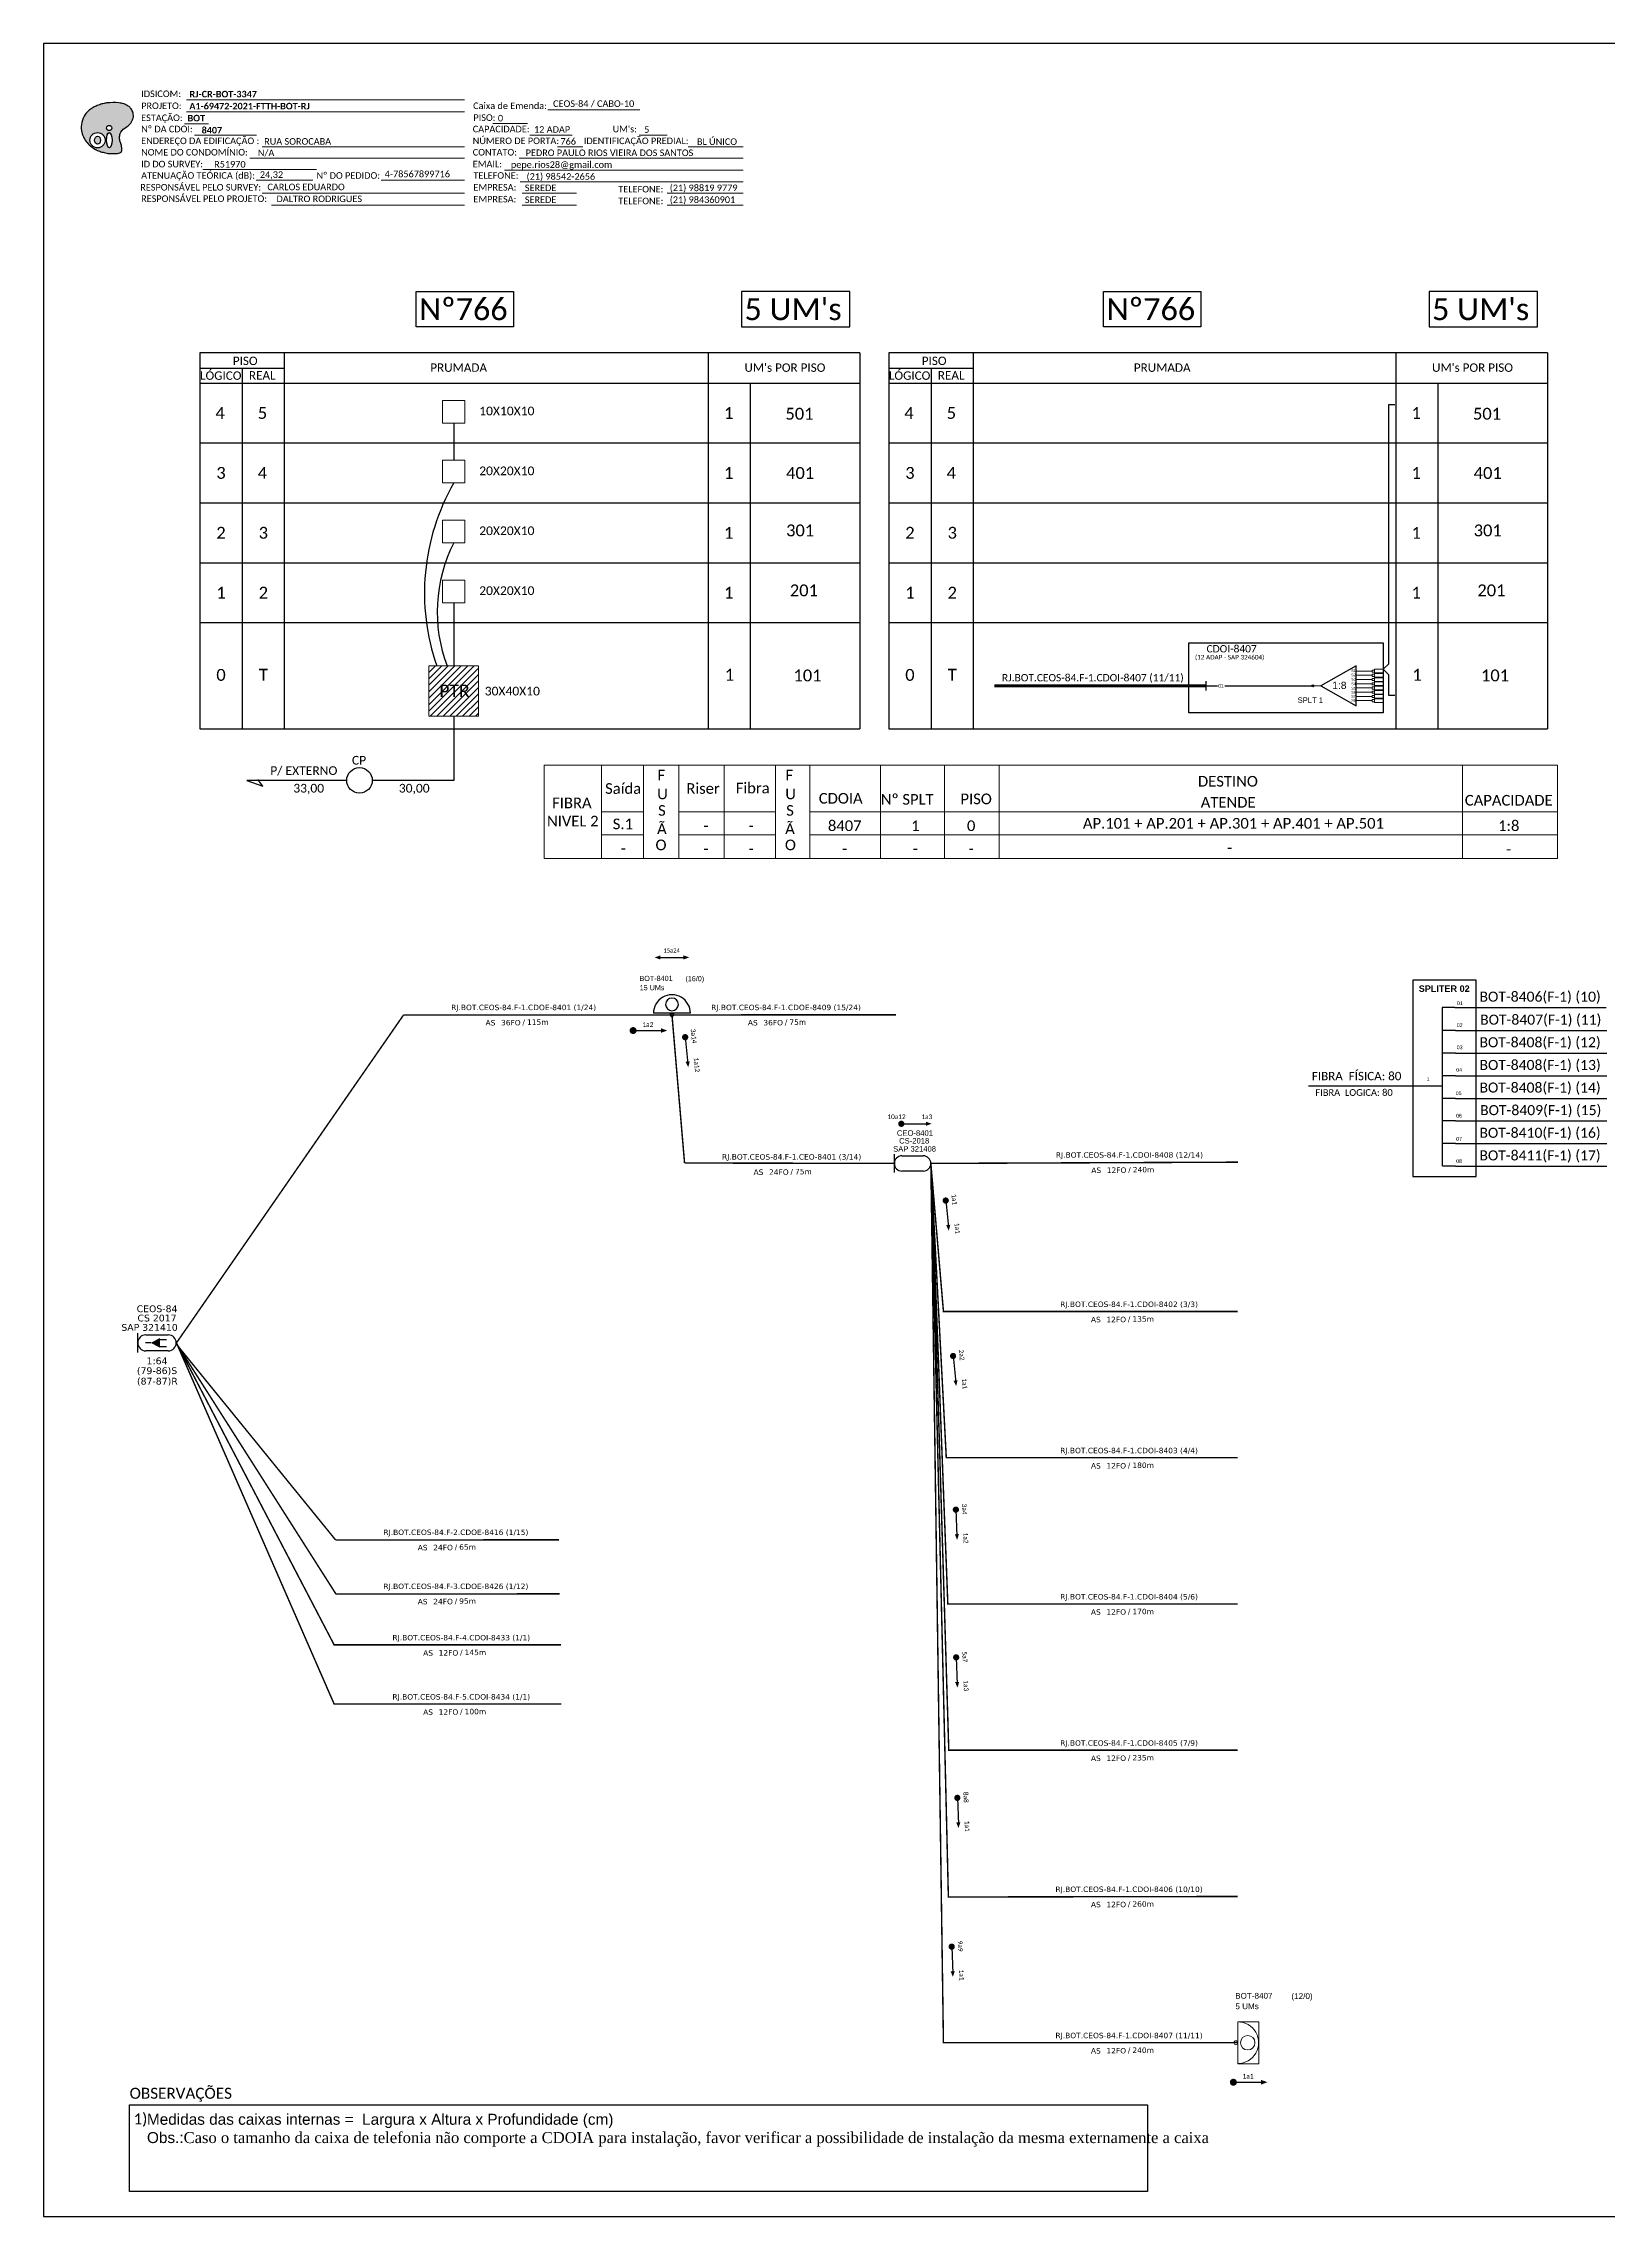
# Model space of a CAD drawing. Header units: metres. Extents: x -1286 to -445, y -500 to 94.
# Drawn here: x -1286 to -858, y -500 to 94 of the extents above; entities that cross this region are included whole.
import ezdxf
from ezdxf.enums import TextEntityAlignment as Align

# ---------------------------------------------------------------- set-up
doc = ezdxf.new("R2010")
doc.units = ezdxf.units.M
for name, color, linetype, lineweight in [('(Notas)', 7, 'Continuous', 0), ("20.0-LEGENDA DOS CDO'S", 1, 'Continuous', 0), ('40.1-ETIQUETAS', 1, 'Continuous', 20), ('_NUMERAÇÃO_', 34, 'Continuous', 0)]:
    doc.layers.add(name, color=color, linetype=linetype, lineweight=lineweight)
for name, color, linetype in [('20.4-CEOS', 1, 'Continuous'), ('CAP a instalar', 1, 'Continuous'), ('label_cabos', 7, 'Continuous'), ('SETA', 7, 'Continuous')]:
    doc.layers.add(name, color=color, linetype=linetype)
doc.styles.add('ARIAL', font='arial.ttf')
doc.styles.add('siredit', font='verdana.ttf')
doc.styles.add('WMF-Calibri0', font='calibri.ttf')
doc.styles.add('WMF-Calibri1', font='calibrib.ttf')
doc.linetypes.add('FENCELINE1', pattern='A,0.25,-0.1,[133,ltypeshp.shx,S=0.1,R=0,X=-0.1,Y=0],-0.1,1', length=1.45)

# ---------------------------------------------------------------- blocks, each defined once
blk = doc.blocks.new('OI')
h = blk.add_hatch(color=40)
edge = h.paths.add_edge_path()
edge.add_spline(control_points=[(4.35, -0.67), (3.92, -0.99), (3.26, -1.5), (2.81, -2.59), (2.9, -3.5), (3.06, -4.27), (3.31, -4.85), (3.37, -5.39), (3.4, -5.88), (3.2, -6.4), (2.54, -6.61), (1.65, -6.63), (0.55, -6.67), (-0.56, -6.42), (-1.61, -6.14), (-2.77, -5.61), (-3.92, -4.77), (-4.89, -3.7), (-5.34, -2.65), (-5.6, -1.94), (-5.85, -0.96), (-5.71, 0.47), (-5.1, 2.02), (-4.14, 3.02), (-3.3, 3.61), (-2.37, 4.16), (-1.36, 4.44), (-0.56, 4.7), (0.79, 4.85), (2.24, 4.97), (3.79, 4.57), (4.67, 4.21), (5.44, 3.65), (5.76, 2.99), (6.03, 2.21), (6.01, 1.46), (5.72, 0.64), (5.31, 0.08), (4.88, -0.38), (4.51, -0.55), (4.35, -0.67)], knot_values=[0, 0, 0, 0, 1.60434, 2.417191, 3.427595, 4.282808, 4.776746, 5.304182, 5.888771, 6.258406, 6.858137, 7.79129, 8.986195, 10.124242, 11.187857, 12.242908, 13.953784, 15.414161, 16.515391, 17.349188, 17.675853, 19.552021, 21.515531, 22.568638, 23.63245, 24.621084, 25.782718, 26.745347, 27.142653, 29.870543, 31.004649, 31.921532, 32.709589, 33.801391, 34.042471, 35.192333, 35.971461, 36.628871, 37.254359, 37.836911, 37.836911, 37.836911, 37.836911], degree=3, periodic=0)
h.paths.add_polyline_path([(1.13, -0.87, -1), (-0.04, -0.87, -1)], flags=16)
edge = h.paths.add_edge_path(flags=16)
edge.add_ellipse((0.56, -3.59), major_axis=(-0.02, 1.71), ratio=0.361305, start_angle=0, end_angle=360)
h.paths.add_polyline_path([(-0.36, -3.62, -1), (-3.8, -3.62, -1)], flags=16)
edge = h.paths.add_edge_path(flags=0)
edge.add_ellipse((-2.08, -3.62), major_axis=(0, 0.885), ratio=0.758294, start_angle=0, end_angle=360)
at = {"color": 40}
for centre, radius in [((-2.08, -3.62), 1.72), ((0.54, -0.87), 0.587)]:
    blk.add_circle(centre, radius, dxfattribs=at)
blk.add_ellipse((-2.08, -3.62), major_axis=(0, 0.885), ratio=0.758294, start_param=-3.141592653589792, end_param=3.141592653589792, dxfattribs=at)
blk.add_ellipse((0.56, -3.59), major_axis=(-0.02, 1.71), ratio=0.361305, dxfattribs=at)
at = {"color": 40, "start_tangent": (-0.800898, -0.598801), "end_tangent": (-0.800898, -0.598801)}
blk.add_spline([(4.35, -0.67), (3.2, -1.78), (2.9, -2.54), (2.92, -3.55), (3.12, -4.38), (3.28, -4.85), (3.37, -5.37), (3.35, -5.95), (3.2, -6.29), (2.66, -6.55), (1.73, -6.63), (0.54, -6.62), (-0.58, -6.41), (-1.6, -6.11), (-2.56, -5.67), (-3.95, -4.67), (-4.89, -3.56), (-5.37, -2.56), (-5.64, -1.78), (-5.72, -1.46), (-5.63, 0.42), (-4.84, 2.22), (-4.13, 2.99), (-3.27, 3.62), (-2.4, 4.09), (-1.3, 4.47), (-0.37, 4.72), (0.02, 4.77), (2.75, 4.8), (3.85, 4.53), (4.69, 4.16), (5.31, 3.68), (5.85, 2.73), (5.93, 2.5), (5.94, 1.35), (5.67, 0.62), (5.29, 0.08), (4.84, -0.36), (4.35, -0.67)], degree=3, dxfattribs=at)
blk = doc.blocks.new('CEOS_RP_CT_DRT')
at = {"layer": '20.4-CEOS', "color": 0}
for p, q in [((-4.54, 1.19), (-1.19, 1.19)), ((-1.19, -1.19), (-4.54, -1.19))]:
    blk.add_line(p, q, dxfattribs=at)
for points in [[(-5.73, -1.43), (-5.73, 1.44)], [(-3.79, 0), (-4.59, 0)], [(-2.47, 0.48), (-1.45, 0.48)], [(-2.47, -0.52), (-1.45, -0.52)]]:
    blk.add_lwpolyline(points, dxfattribs=at)
blk.add_lwpolyline([(-3.79, 0, 0, 1.47, 0), (-2.41, 0, 1.47, 1.47, 0)], format="xyseb", dxfattribs=at)
for centre, start, end in [((-4.54, 0), 90, 270), ((-1.19, 0), 270, 90)]:
    blk.add_arc(centre, 1.19, start, end, dxfattribs=at)
at = {"layer": '20.4-CEOS', "color": 7, "style": 'siredit'}
for tag, p in [('Nº_DA_CEOS', (-2.86, 5.6)), ('LOCAL', (-2.86, 4.24)), ('SAP', (-2.86, 2.78)), ('RACIO_SPLITAGEM', (-2.86, -1.88)), ('FIBRAS_SPLITTER', (-2.86, -3.58)), ('RESERVA_FINAIS', (-2.86, -6.39)), ('FIBRAS_TOP_C', (-2.86, -5.08))]:
    blk.add_attdef(tag, text='', height=1.01, dxfattribs=at).set_placement(p, align=Align.TOP_CENTER)
blk = doc.blocks.new('SPLT_1-8_SC-APC')
at = {"color": 1}
blk.add_lwpolyline([(-7.37, -2.1), (-17.04, -7.55), (-7.37, -13), (-7.37, -2.1)], dxfattribs=at)
at = {"color": 3, "lineweight": 0}
for points in [[(-2.99, -3.51), (-7.37, -3.51)], [(-7.37, -4.66), (-2.99, -4.66)], [(-7.37, -5.82), (-2.99, -5.82)], [(-2.41, -3.02), (-2.41, -4)], [(-2.41, -3.02), (0, -3.02)], [(-2.41, -4), (0, -4)], [(-2.41, -4.17), (-2.41, -5.16)], [(-2.41, -4.17), (0, -4.17)], [(-2.41, -5.16), (0, -5.16)], [(-2.41, -5.32), (-2.41, -6.31)], [(-2.41, -5.32), (0, -5.32)], [(-7.37, -6.97), (-2.99, -6.97)], [(-7.37, -8.12), (-2.99, -8.12)], [(-7.37, -9.28), (-2.99, -9.28)], [(-7.37, -10.43), (-2.99, -10.43)], [(-7.37, -11.58), (-2.99, -11.58)], [(-2.41, -6.31), (0, -6.31)], [(-2.41, -6.48), (-2.41, -7.46)], [(-2.41, -6.48), (0, -6.48)], [(-2.41, -7.46), (0, -7.46)], [(-2.41, -7.63), (-2.41, -8.62)], [(-2.41, -7.63), (0, -7.63)], [(-2.41, -8.62), (0, -8.62)], [(-2.41, -8.78), (-2.41, -9.77)], [(-2.41, -8.78), (0, -8.78)], [(-2.41, -9.77), (0, -9.77)], [(-2.41, -9.94), (-2.41, -10.92)], [(-2.41, -9.94), (0, -9.94)], [(-2.41, -10.92), (0, -10.92)], [(-2.41, -11.09), (-2.41, -12.08)], [(-2.41, -11.09), (0, -11.09)], [(-2.41, -12.08), (0, -12.08)]]:
    blk.add_lwpolyline(points, dxfattribs=at)
for points in [[(-2.99, -3.22), (-2.41, -3.22), (-2.41, -3.8), (-2.99, -3.8)], [(-2.99, -4.38), (-2.41, -4.38), (-2.41, -4.95), (-2.99, -4.95)], [(-2.99, -5.53), (-2.41, -5.53), (-2.41, -6.1), (-2.99, -6.1)], [(-2.99, -6.68), (-2.41, -6.68), (-2.41, -7.26), (-2.99, -7.26)], [(-2.99, -7.84), (-2.41, -7.84), (-2.41, -8.41), (-2.99, -8.41)], [(-2.99, -8.99), (-2.41, -8.99), (-2.41, -9.56), (-2.99, -9.56)], [(-2.99, -10.14), (-2.41, -10.14), (-2.41, -10.72), (-2.99, -10.72)], [(-2.99, -11.3), (-2.41, -11.3), (-2.41, -11.87), (-2.99, -11.87)]]:
    blk.add_lwpolyline(points, close=True, dxfattribs=at)
at = {"color": 1, "lineweight": 0}
blk.add_lwpolyline([(-17.04, -7.55), (-19.26, -7.55)], dxfattribs=at)
at = {"color": 1, "style": 'ARIAL'}
for s, height, p in [('S1', 0.75, (-8.74, -3.78)), ('S2', 0.75, (-8.74, -4.97)), ('S3', 0.75, (-8.74, -6.18)), ('1:8', 2, (-13.91, -8.4)), ('S4', 0.75, (-8.74, -7.36)), ('S5', 0.75, (-8.74, -8.57)), ('S6', 0.75, (-8.74, -9.69)), ('S7', 0.75, (-8.74, -10.78)), ('S8', 0.75, (-8.74, -11.9))]:
    blk.add_text(s, height=height, dxfattribs=at).set_placement(p)

msp = doc.modelspace()

# ---------------------------------------------------------------- hatches: boundary and pattern name
h = msp.add_hatch()
h.set_pattern_fill('ANSI31', color=1, scale=10, style=0)
h.set_pattern_definition([(45, (-1792.3174, -473.6714), (-0.8838835, 0.8838835), [])])
h.paths.add_polyline_path([(-1180.7, -89.71), (-1167.13, -89.71), (-1167.13, -75.95), (-1180.7, -75.95)])
h.paths.add_polyline_path([(-1178.69, -85.35), (-1168.61, -85.35), (-1168.61, -80.21), (-1178.69, -80.21)], flags=24)
h = msp.add_hatch(color=3)
h.dxf.hatch_style = 1
edge = h.paths.add_edge_path()
edge.add_arc((-939.09, -81.41), 0.256, 0, 360)

# ---------------------------------------------------------------- linework, layer by layer
at = {"layer": '(Notas)', "lineweight": 0}
for p, q in [((-1133.53, -128.56), (-1133.53, -103.09)), ((-1122, -128.56), (-1122, -103.09)), ((-1112.36, -128.56), (-1112.36, -103.09)), ((-1100.02, -128.56), (-1100.02, -103.09)), ((-1085.99, -128.56), (-1085.99, -103.09)), ((-1076.53, -128.56), (-1076.53, -103.09)), ((-1057.22, -128.56), (-1057.22, -103.09)), ((-1039.74, -128.56), (-1039.74, -103.09)), ((-1024.83, -128.56), (-1024.83, -103.09)), ((-898.14, -128.56), (-898.14, -103.09))]:
    msp.add_line(p, q, dxfattribs=at)
msp.add_lwpolyline([(-872.14, -103.09), (-872.14, -128.56)], dxfattribs=at)
at = {"color": 1}
msp.add_line((-968.32, -80.13), (-968.32, -82.69), dxfattribs=at)
at = {"color": 7, "linetype": 'Continuous'}
for p, q in [((-903.73, -169.3), (-903.73, -212.73)), ((-900.21, -169.3), (-903.73, -169.3)), ((-900.03, -175.58), (-903.55, -175.58)), ((-900.03, -181.78), (-903.55, -181.78)), ((-900.03, -188), (-903.55, -188)), ((-940.23, -190.73), (-903.74, -190.73)), ((-900.03, -194.16), (-903.55, -194.16)), ((-900.03, -200.33), (-903.55, -200.33)), ((-900.03, -206.52), (-903.55, -206.52)), ((-900.03, -212.69), (-903.55, -212.69))]:
    msp.add_line(p, q, dxfattribs=at)
at = {"color": 10, "linetype": 'Continuous'}
for p, q in [((-900.21, -169.3), (-858.84, -169.31)), ((-900.03, -175.58), (-858.66, -175.6)), ((-900.03, -181.76), (-858.66, -181.78)), ((-900.03, -187.98), (-858.66, -187.98)), ((-900.03, -194.15), (-858.66, -194.16)), ((-900.03, -200.31), (-858.66, -200.33)), ((-900.03, -206.5), (-858.66, -206.52)), ((-900.04, -212.69), (-858.66, -212.7))]:
    msp.add_line(p, q, dxfattribs=at)
at = {"color": 0}
for p, q in [((-1262.5, -469.23), (-984.25, -469.23)), ((-1262.5, -492.93), (-1262.5, -469.23)), ((-984.25, -469.23), (-984.25, -492.93)), ((-984.25, -492.93), (-1262.5, -492.93))]:
    msp.add_line(p, q, dxfattribs=at)
msp.add_lwpolyline([(-1286.07, -499.81), (-445.07, -499.81), (-445.07, 94.19), (-1286.07, 94.19)], close=True)
at = {"color": 7, "lineweight": 0}
for points in [[(-1246.94, 78.79), (-1170.96, 78.79)], [(-1247.47, 72.24), (-1240.92, 72.24)], [(-1246.97, 75.52), (-1171.01, 75.52)], [(-1163.19, 72.28), (-1153.71, 72.28)], [(-1148.15, 76.01), (-1123.01, 76.01)], [(-1244.81, 69.17), (-1227.84, 69.17)], [(-1226.24, 65.93), (-1170.98, 65.93)], [(-1153.14, 69.17), (-1141.52, 69.17)], [(-1145.56, 65.93), (-1138.61, 65.93)], [(-1123.2, 69.17), (-1115.53, 69.17)], [(-1109.86, 65.93), (-1094.82, 65.93)], [(-1242.49, 59.75), (-1211.44, 59.75)], [(-1229.65, 62.82), (-1170.98, 62.82)], [(-1160.06, 59.58), (-1094.8, 59.58)], [(-1156.02, 62.82), (-1094.8, 62.82)], [(-1227.96, 56.79), (-1212.45, 56.79)], [(-1193.73, 56.79), (-1170.96, 56.79)], [(-1155.78, 56.34), (-1094.8, 56.34)], [(-1226.24, 53.23), (-1170.98, 53.23)], [(-1223.75, 49.99), (-1170.98, 49.99)], [(-1155.17, 53.23), (-1140.37, 53.23)], [(-1155.17, 49.99), (-1140.37, 49.99)], [(-1115.57, 53.23), (-1094.8, 53.23)], [(-1115.57, 49.99), (-1094.8, 49.99)]]:
    msp.add_lwpolyline(points, dxfattribs=at)
at = {"color": 7}
for points in [[(-1157.58, 26.36), (-1157.58, 16.7), (-1184.2, 16.7), (-1184.2, 26.36)], [(-1095.23, 16.7), (-1065.59, 16.7), (-1065.59, 26.36), (-1095.23, 26.36)], [(-969.63, 26.36), (-969.63, 16.7), (-996.24, 16.7), (-996.24, 26.36)], [(-907.28, 16.7), (-877.64, 16.7), (-877.64, 26.36), (-907.28, 26.36)], [(-911.7, -215.51), (-894.42, -215.51), (-894.42, -161.86), (-911.7, -161.86)]]:
    msp.add_lwpolyline(points, close=True, dxfattribs=at)
at = {"color": 0}
for points in [[(-1062.88, 9.6), (-1243.31, 9.6)], [(-874.93, 9.6), (-1054.99, 9.6)], [(-1243.31, 5.48), (-1220.17, 5.48)], [(-1243.31, 1.37), (-1062.88, 1.37)], [(-1054.99, 5.48), (-1031.84, 5.48)], [(-1054.99, 1.37), (-874.93, 1.37)]]:
    msp.add_lwpolyline(points, dxfattribs=at)
for points in [[(-1243.31, 9.6), (-1243.31, 1.37)], [(-1220.17, 1.37), (-1220.17, 9.6)], [(-1104.32, 9.6), (-1104.32, 1.37)], [(-1062.88, 9.6), (-1062.88, 1.37)], [(-1054.99, 9.6), (-1054.99, 1.37)], [(-1031.84, 1.37), (-1031.84, 9.6)], [(-916.36, 9.6), (-916.36, 1.37)], [(-874.93, 9.6), (-874.93, 1.37)], [(-1243.31, 1.37), (-1243.31, -93.18)], [(-1243.31, 1.37), (-1062.88, 1.37)], [(-1243.31, 1.37), (-1062.88, 1.37)], [(-1243.31, 1.37), (-1062.88, 1.37)], [(-1231.74, 5.48), (-1231.74, 1.37)], [(-1231.74, 1.37), (-1231.74, -93.18)], [(-1220.17, -93.18), (-1220.17, 1.37)], [(-1104.32, 1.37), (-1104.32, -93.18)], [(-1092.75, -93.18), (-1092.75, 1.37)], [(-1062.88, 1.37), (-1062.88, -93.18)], [(-1054.99, 1.37), (-1054.99, -93.18)], [(-1054.99, 1.37), (-874.93, 1.37)], [(-1054.99, 1.37), (-874.93, 1.37)], [(-1054.99, 1.37), (-874.93, 1.37)], [(-1043.41, 5.48), (-1043.41, 1.37)], [(-1043.41, 1.37), (-1043.41, -93.18)], [(-1031.84, -93.18), (-1031.84, 1.37)], [(-916.36, 1.37), (-916.36, -93.18)], [(-904.79, -93.18), (-904.79, 1.37)], [(-874.93, 1.37), (-874.93, -93.18)], [(-1243.31, -15), (-1062.88, -15)], [(-1054.99, -15), (-874.93, -15)], [(-1243.31, -31.37), (-1062.88, -31.37)], [(-1054.99, -31.37), (-874.93, -31.37)], [(-1243.31, -47.74), (-1062.88, -47.74)], [(-1054.99, -47.74), (-874.93, -47.74)], [(-1243.31, -64.12), (-1062.88, -64.12)], [(-1054.99, -64.12), (-874.93, -64.12)], [(-1243.31, -93.18), (-1062.88, -93.18)], [(-1054.99, -93.18), (-874.93, -93.18)]]:
    msp.add_lwpolyline(points)
at = {"lineweight": 0}
for points in [[(-1170.85, -3.36), (-1176.98, -3.36), (-1176.98, -9.58), (-1170.85, -9.58)], [(-1170.85, -19.74), (-1176.98, -19.74), (-1176.98, -25.95), (-1170.85, -25.95)], [(-1170.85, -36.11), (-1176.98, -36.11), (-1176.98, -42.32), (-1170.85, -42.32)], [(-1170.85, -52.48), (-1176.98, -52.48), (-1176.98, -58.69), (-1170.85, -58.69)]]:
    msp.add_lwpolyline(points, close=True, dxfattribs=at)
at = {"color": 3}
for points in [[(-916.61, -84.05), (-918.26, -84.05), (-918.26, -78.39), (-919.83, -76.88), (-918.26, -75.37), (-918.27, -4.47), (-916.61, -4.47)], [(-1173.91, -9.58), (-1173.91, -19.74)], [(-1173.91, -58.69), (-1173.91, -76.04)], [(-968.32, -81.41), (-965.16, -81.41)], [(-963.09, -81.41), (-939.09, -81.41)]]:
    msp.add_lwpolyline(points, dxfattribs=at)
for points in [[(-1173.91, -25.95, 0.216845), (-1178.56, -75.95)], [(-1173.91, -42.32, 0.209671), (-1175.75, -75.95)]]:
    msp.add_lwpolyline(points, format="xyb", dxfattribs=at)
at = {"color": 1}
msp.add_lwpolyline([(-972.96, -69.66), (-919.83, -69.66), (-919.83, -88.78), (-972.96, -88.78)], close=True, dxfattribs=at)
at = {"color": 1, "lineweight": 0}
msp.add_lwpolyline([(-1180.7, -75.95), (-1167.13, -75.95), (-1167.13, -89.71), (-1180.7, -89.71)], close=True, dxfattribs=at)
at = {"color": 1}
msp.add_lwpolyline([(-1026.14, -81.41, 0.8, 0.8, 0), (-968.32, -81.41, 0.8, 0.8, 0)], format="xyseb", dxfattribs=at)
for points in [[(-1173.91, -89.71), (-1173.91, -107.24), (-1196.18, -107.24)], [(-1230.5, -107.24), (-1226.09, -108.83)], [(-1203.16, -107.24), (-1230.5, -107.24)], [(-1226.09, -108.83), (-1227.49, -107.01)]]:
    msp.add_lwpolyline(points, dxfattribs=at)
for points, const_width in [([(-1125.34, -175.63, 1), (-1124.39, -175.63, 1)], 0.959), ([(-1110.69, -177, 1), (-1110.61, -177.85, 1)], 0.85), ([(-1051.98, -201.11, 1), (-1051.13, -201.11, 1)], 0.85), ([(-1039.45, -221.66, 1), (-1039.37, -222.51, 1)], 0.85), ([(-1037.45, -264.16, 1), (-1037.37, -265, 1)], 0.85), ([(-1036.66, -306.15, 1), (-1036.62, -307, 1)], 0.85), ([(-1036.57, -346.54, 1), (-1036.54, -347.39, 1)], 0.85), ([(-1036.26, -384.93, 1), (-1036.23, -385.78, 1)], 0.85), ([(-1037.8, -425.61, 1), (-1037.77, -426.46, 1)], 0.85), ([(-961.26, -463.1, 1), (-960.3, -463.1, 1)], 0.959)]:
    msp.add_lwpolyline(points, format="xyb", close=True, dxfattribs=dict(const_width=const_width))
at = {"color": 3}
msp.add_circle((-939.09, -81.41), 0.256, dxfattribs=at)
at = {"color": 5}
msp.add_circle((-1199.67, -107.24), 3.49, dxfattribs=at)
at = {"layer": '20.4-CEOS', "color": 5}
for p, q in [((-1053.46, -214.44), (-1053.46, -209.43)), ((-1051.38, -209.86), (-1045.56, -209.86)), ((-1045.56, -214.02), (-1051.38, -214.02))]:
    msp.add_line(p, q, dxfattribs=at)
for centre, start, end in [((-1051.38, -211.94), 90, 270), ((-1045.56, -211.94), 270, 90)]:
    msp.add_arc(centre, 2.08, start, end, dxfattribs=at)
at = {"layer": '40.1-ETIQUETAS', "color": 1}
msp.add_line((-959.57, -457.99), (-959.57, -446.59), dxfattribs=at)
msp.add_lwpolyline([(-959.57, -446.59), (-953.86, -446.59), (-953.86, -458.02), (-959.57, -458.02)], close=True, dxfattribs=at)
for centre, major_axis, start_param, end_param in [((-959.57, -452.29), (-4.03, 4.03), 2.356194, 5.497787), ((-956.86, -452.29), (1.39, 1.39), 3.926991, 10.210176), ((-960.1, -452.3), (-0.373, 0.373), 2.356194490191767, 8.639379797371353)]:
    msp.add_ellipse(centre, major_axis=major_axis, ratio=1, start_param=start_param, end_param=end_param, dxfattribs=at)
at = {"layer": '_NUMERAÇÃO_', "color": 0, "lineweight": 0}
for p, q in [((-872.14, -103.09), (-1149.16, -103.09)), ((-1149.16, -103.09), (-1149.16, -128.56)), ((-1122, -115.81), (-1133.53, -115.81)), ((-1085.99, -115.81), (-1112.36, -115.81)), ((-872.14, -115.81), (-1076.53, -115.81)), ((-1122, -122.15), (-1133.53, -122.15)), ((-1085.99, -122.15), (-1112.36, -122.15)), ((-872.14, -122.15), (-1076.53, -122.15)), ((-872.14, -128.56), (-1149.16, -128.56))]:
    msp.add_line(p, q, dxfattribs=at)
at = {"layer": 'CAP a instalar', "color": 7, "linetype": 'FENCELINE1', "ltscale": 7, "const_width": 0.396}
for points in [[(-1249.77, -261.08), (-1187.66, -171.4)], [(-1187.66, -171.4), (-1114.25, -171.36)], [(-1114.25, -171.35), (-1053.03, -171.32)], [(-1114.25, -171.35), (-1110.81, -211.83), (-1110.81, -211.83)], [(-1110.81, -211.83), (-1053.46, -211.94)], [(-1043.48, -211.94), (-1043.48, -211.94), (-959.47, -211.6)], [(-1043.48, -211.94), (-1040.04, -252.42), (-959.57, -252.42)], [(-1043.48, -211.94), (-1039.26, -292.39), (-959.57, -292.39)], [(-1043.48, -211.94), (-1038.84, -332.37), (-959.57, -332.37)], [(-1043.48, -211.94), (-1038.58, -372.34), (-959.57, -372.34)], [(-1043.48, -211.94), (-1038.69, -412.46), (-959.57, -412.32)], [(-1249.77, -260.87), (-1206.6, -343.54), (-1144.63, -343.54)], [(-1249.77, -260.87), (-1206.6, -359.71), (-1144.46, -359.71)], [(-1206.11, -329.64), (-1249.77, -261.08)], [(-1249.77, -261.29), (-1206.19, -314.88)], [(-1206.19, -314.88), (-1145.16, -314.83)], [(-1206.19, -329.64), (-1144.98, -329.6)]]:
    msp.add_lwpolyline(points, dxfattribs=at)
at = {"layer": 'CAP a instalar', "color": 1, "linetype": 'FENCELINE1', "ltscale": 7, "const_width": 0.396}
msp.add_lwpolyline([(-1043.48, -211.94), (-1040.04, -452.3), (-959.57, -452.3)], dxfattribs=at)
at = {"layer": 'label_cabos', "color": 7}
msp.add_line((-1109.2, -170.89), (-1119.31, -170.89), dxfattribs=at)
for centre, major_axis, start_param, end_param in [((-1114.25, -170.89), (3.57, 3.57), 5.497787, 8.63938), ((-1114.25, -168.49), (1.23, 1.23), 5.497787, 11.780972), ((-1114.25, -171.35), (-0.331, 0.331), 3.926991, 10.210176)]:
    msp.add_ellipse(centre, major_axis=major_axis, ratio=1, start_param=start_param, end_param=end_param, dxfattribs=at)
at = {"layer": 'SETA'}
for points in [[(-1117.82, -155.64), (-1110.51, -155.64)], [(-1124.87, -175.63), (-1116.62, -175.63)], [(-1110.65, -177.42), (-1109.92, -184.69)], [(-1051.55, -201.11), (-1044.25, -201.11)], [(-1039.41, -222.09), (-1038.68, -229.35)], [(-1037.41, -264.58), (-1036.68, -271.85)], [(-1036.64, -306.57), (-1036.35, -313.87)], [(-1036.56, -346.97), (-1036.27, -354.27)], [(-1036.24, -385.35), (-1035.96, -392.65)], [(-1037.78, -426.04), (-1037.5, -433.33)], [(-960.78, -463.1), (-952.54, -463.1)]]:
    msp.add_lwpolyline(points, dxfattribs=at)
for points in [[(-1117.41, -156.21), (-1118.97, -155.64), (-1117.41, -155.07)], [(-1111.1, -155.07), (-1109.54, -155.63), (-1111.1, -156.2)], [(-1117.29, -174.98), (-1115.53, -175.62), (-1117.29, -176.26)], [(-1109.4, -184.05), (-1109.81, -185.66), (-1110.53, -184.16)], [(-1044.83, -200.54), (-1043.28, -201.1), (-1044.83, -201.67)], [(-1038.16, -228.71), (-1038.57, -230.32), (-1039.29, -228.83)], [(-1036.16, -271.21), (-1036.57, -272.81), (-1037.29, -271.32)], [(-1035.8, -313.26), (-1036.3, -314.84), (-1036.93, -313.31)], [(-1035.72, -353.66), (-1036.22, -355.24), (-1036.85, -353.7)], [(-1035.4, -392.04), (-1035.91, -393.62), (-1036.54, -392.09)], [(-1036.94, -432.73), (-1037.45, -434.3), (-1038.08, -432.77)], [(-953.2, -462.45), (-951.45, -463.09), (-953.2, -463.73)]]:
    msp.add_solid(points, dxfattribs=at)

# ---------------------------------------------------------------- block references
at = {"color": 7, "xscale": 1.213923925163967, "yscale": 1.213923925163967, "zscale": 1.213923925163967, "rotation": 0.1532896023949059}
msp.add_blockref('OI', (-1268.76, 72.14), dxfattribs=at)
at = {"color": 3}
msp.add_blockref('SPLT_1-8_SC-APC', (-919.83, -73.86), dxfattribs=at)
at = {"layer": '20.4-CEOS', "color": 7}
ref = msp.add_blockref('CEOS_RP_CT_DRT', (-1249.76, -260.99), dxfattribs=dict(at, xscale=1.83685734813637, yscale=1.83685734813637, zscale=1.836857343689178))
ref.add_attrib('Nº_DA_CEOS', 'CEOS-84', dxfattribs={"color": 7, "height": 1.855, "style": 'siredit'}).set_placement((-1255.02, -250.75), align=Align.TOP_CENTER)
ref.add_attrib('LOCAL', 'CS 2017', dxfattribs={"color": 7, "height": 1.855, "style": 'siredit'}).set_placement((-1255.02, -253.28), align=Align.TOP_CENTER)
ref.add_attrib('SAP', 'SAP 321410', dxfattribs={"color": 7, "height": 1.855, "style": 'siredit'}).set_placement((-1257.07, -255.84), align=Align.TOP_CENTER)
ref.add_attrib('RACIO_SPLITAGEM', '1:64', dxfattribs={"color": 7, "height": 1.855, "style": 'siredit'}).set_placement((-1255.02, -264.99), align=Align.TOP_CENTER)
ref.add_attrib('FIBRAS_SPLITTER', '(79-86)S', dxfattribs={"color": 7, "height": 1.855, "style": 'siredit'}).set_placement((-1255.02, -267.67), align=Align.TOP_CENTER)
ref.add_attrib('RESERVA_FINAIS', '(87-87)R', dxfattribs={"color": 7, "height": 1.855, "style": 'siredit'}).set_placement((-1254.93, -270.53), align=Align.TOP_CENTER)

# ---------------------------------------------------------------- texts
at = {"color": 7, "lineweight": 0, "style": 'WMF-Calibri0'}
for s, height, p in [('PROJETO:', 1.793, (-1259.34, 76.26)), ('IDSICOM:', 1.793, (-1259.34, 79.54)), ('Caixa de Emenda:', 1.7927, (-1168.6, 76.26)), ('ESTAÇÃO:', 1.793, (-1259.36, 72.98)), ('Nº DA CDOI:', 1.7927, (-1259.36, 69.91)), ('CAPACIDADE:', 1.7927, (-1168.71, 69.91)), ('PISO:', 1.793, (-1168.53, 73.03)), ("UM's:", 1.793, (-1130.47, 69.91)), ('ENDEREÇO DA EDIFICAÇÃO :', 1.7927, (-1259.36, 66.68)), ('NOME DO CONDOMÍNIO:', 1.7927, (-1259.36, 63.56)), ('CONTATO:', 1.793, (-1168.71, 63.56)), ('NÚMERO DE PORTA:', 1.7927, (-1168.71, 66.68)), ('IDENTIFICAÇÃO PREDIAL:', 1.7927, (-1138.34, 66.68)), ('ATENUAÇÃO TEÓRICA (dB):', 1.7927, (-1259.36, 57.21)), ('ID DO SURVEY:', 1.7927, (-1259.36, 60.33)), ('EMAIL:', 1.793, (-1168.71, 60.33)), ('RESPONSÁVEL PELO SURVEY:', 1.7927, (-1259.6, 53.98)), ('Nº DO PEDIDO:', 1.7927, (-1211.44, 57.21)), ('TELEFONE:', 1.793, (-1168.53, 57.21)), ('EMPRESA:', 1.793, (-1168.53, 53.98)), ('TELEFONE:', 1.793, (-1128.93, 53.47)), ('RESPONSÁVEL PELO PROJETO:', 1.7927, (-1259.36, 50.87)), ('EMPRESA:', 1.793, (-1168.53, 50.74)), ('TELEFONE:', 1.793, (-1128.93, 50.24))]:
    msp.add_text(s, height=height, dxfattribs=at).set_placement(p)
at = {"color": 7}
for s, height, style, p in [('A1-69472-2021-FTTH-BOT-RJ', 1.7927, 'WMF-Calibri1', (-1246.18, 76.17)), ('RJ-CR-BOT-3347', 1.7927, 'WMF-Calibri1', (-1246.14, 79.45)), ('CEOS-84 / CABO-10', 1.7927, 'WMF-Calibri0', (-1146.75, 76.85)), ('BOT', 1.793, 'WMF-Calibri1', (-1246.68, 72.89)), ('0', 1.79, 'WMF-Calibri0', (-1161.84, 72.88)), ('12 ADAP', 1.793, 'WMF-Calibri0', (-1151.96, 69.79)), ('5', 1.79, 'WMF-Calibri0', (-1121.85, 69.77)), ('RUA SOROCABA', 1.7927, 'WMF-Calibri0', (-1225.73, 66.52)), ('766', 1.793, 'WMF-Calibri0', (-1144.74, 66.53)), ('BL ÚNICO', 1.793, 'WMF-Calibri0', (-1107.43, 66.46)), ('R51970', 1.793, 'WMF-Calibri0', (-1239.4, 60.28)), ('N/A', 1.793, 'WMF-Calibri0', (-1227.45, 63.39)), ('4-78567899716', 1.7927, 'WMF-Calibri0', (-1192.78, 57.62)), ('pepe.rios28@gmail.com', 1.7927, 'WMF-Calibri0', (-1158.28, 60.18)), ('PEDRO PAULO RIOS VIEIRA DOS SANTOS', 1.7927, 'WMF-Calibri0', (-1154.25, 63.42)), ('24,32', 1.793, 'WMF-Calibri0', (-1226.91, 57.45)), ('CARLOS EDUARDO', 1.7927, 'WMF-Calibri0', (-1224.84, 54.07)), ('SEREDE', 1.793, 'WMF-Calibri0', (-1154.47, 53.83)), ('(21) 98542-2656', 1.7927, 'WMF-Calibri0', (-1154, 56.94)), ('(21) 98819 9779', 1.7927, 'WMF-Calibri0', (-1114.86, 53.83)), ('DALTRO RODRIGUES', 1.7927, 'WMF-Calibri0', (-1222.35, 50.83)), ('SEREDE', 1.793, 'WMF-Calibri0', (-1154.47, 50.59)), ('(21) 984360901', 1.7927, 'WMF-Calibri0', (-1114.86, 50.59)), ('10X10X10', 2.373, 'WMF-Calibri0', (-1166.94, -7.45)), ('501', 3.24, 'WMF-Calibri0', (-1083.23, -8.64)), ('501', 3.24, 'WMF-Calibri0', (-895.28, -8.64)), ('20X20X10', 2.373, 'WMF-Calibri0', (-1166.94, -23.82)), ('401', 3.24, 'WMF-Calibri0', (-1083.05, -24.83)), ('401', 3.24, 'WMF-Calibri0', (-895.09, -24.83)), ('20X20X10', 2.373, 'WMF-Calibri0', (-1166.94, -40.19)), ('301', 3.24, 'WMF-Calibri0', (-1083.05, -40.53)), ('301', 3.24, 'WMF-Calibri0', (-895.09, -40.53)), ('20X20X10', 2.373, 'WMF-Calibri0', (-1166.94, -56.56)), ('201', 3.24, 'WMF-Calibri0', (-1082.03, -56.92)), ('201', 3.24, 'WMF-Calibri0', (-894.08, -56.92)), ('101', 3.24, 'WMF-Calibri0', (-1081.04, -80.17)), ('101', 3.24, 'WMF-Calibri0', (-893.09, -80.17)), ('PTR', 3.433, 'WMF-Calibri0', (-1177.84, -84.48)), ('30X40X10', 2.373, 'WMF-Calibri0', (-1165.43, -84.02)), ('SPLT 1', 1.5, 'ARIAL', (-943.23, -86.05)), ('CP', 2.373, 'WMF-Calibri0', (-1201.73, -102.92)), ('P/ EXTERNO', 2.373, 'WMF-Calibri0', (-1224.07, -105.75)), ('33,00', 2.373, 'WMF-Calibri0', (-1217.77, -110.57)), ('30,00', 2.373, 'WMF-Calibri0', (-1188.92, -110.57))]:
    msp.add_text(s, height=height, dxfattribs=dict(at, style=style)).set_placement(p)
at = {"color": 7, "style": 'WMF-Calibri1'}
msp.add_text('8407', height=1.793, dxfattribs=at).set_placement((-1240.02, 69.6), align=Align.CENTER)
at = {"color": 0, "style": 'WMF-Calibri0'}
for s, height, p in [('Nº766', 6, (-1183.37, 18.57)), ("5 UM's", 6, (-1094.43, 18.57)), ('Nº766', 6, (-995.42, 18.57)), ("5 UM's", 6, (-906.47, 18.57)), ('     PISO', 2.3, (-1238.35, 6.29)), ('PRUMADA', 2.3, (-1180.32, 4.44)), ("UM's POR PISO", 2.3, (-1094.43, 4.44)), ('     PISO', 2.3, (-1050.02, 6.29)), ('PRUMADA', 2.3, (-987.99, 4.44)), ("UM's POR PISO", 2.3, (-906.47, 4.44)), ('  LÓGICO', 2.3, (-1244.89, 2.26)), ('    REAL', 2.3, (-1233.13, 2.32)), ('  LÓGICO', 2.3, (-1056.57, 2.26)), ('    REAL', 2.3, (-1044.81, 2.32))]:
    msp.add_text(s, height=height, dxfattribs=at).set_placement(p)
at = {"color": 1, "style": 'WMF-Calibri0'}
for s, p in [('CDOI-8407', (-968.1, -72.26)), ('RJ.BOT.CEOS-84.F-1.CDOI-8407 (11/11)', (-1024.05, -80.17))]:
    msp.add_text(s, height=2, dxfattribs=at).set_placement(p)
msp.add_text('(12 ADAP - SAP 324604)', height=1.25, dxfattribs=at).set_placement((-961.8, -74.19), align=Align.CENTER)
at = {"style": 'ARIAL'}
msp.add_text('01', height=1, dxfattribs=at).set_placement((-964.16, -81.41), align=Align.MIDDLE_CENTER)
at = {"color": 7, "linetype": 'Continuous', "lineweight": 0, "style": 'WMF-Calibri0'}
for s, height, p in [('F', 2.91, (-1117.17, -105.79)), ('F', 2.91, (-1082.16, -105.79)), ('DESTINO', 2.911, (-962.27, -107.48)), ('FIBRA ', 2.911, (-1141.1, -113.4)), ('Saída', 2.911, (-1127.6, -109.46)), ('U', 2.91, (-1116.84, -110.94)), ('Riser', 2.911, (-1105.76, -109.45)), ('Fibra', 2.911, (-1092.19, -109.33)), ('U', 2.91, (-1081.83, -110.94)), ('CDOIA', 2.911, (-1068.12, -112.14)), ('Nº SPLT', 2.911, (-1049.92, -112.43)), ('PISO', 2.911, (-1031.1, -112.3)), ('ATENDE', 2.911, (-962.21, -113.23)), ('CAPACIDADE', 2.911, (-885.5, -112.67)), ('NIVEL 2', 2.911, (-1141.37, -118.37)), ('S.1', 2.911, (-1127.67, -119.14)), ('S.1', 2.911, (-1127.67, -119.15)), ('Ã', 2.91, (-1117.01, -120.46)), ('S', 2.91, (-1117, -115.45)), ('Ã', 2.91, (-1081.99, -120.46)), ('S', 2.91, (-1081.98, -115.45)), ('8407', 2.911, (-1067.02, -119.63)), ('1', 2.91, (-1047.71, -119.63)), ('0', 2.91, (-1032.46, -119.63)), ('  AP.101 + AP.201 + AP.301 + AP.401 + AP.501', 2.9106, (-961.79, -118.97)), ('1:8', 2.911, (-885.5, -119.63)), ('O', 2.91, (-1117.25, -124.88)), ('-', 2.91, (-1104.95, -119.63)), ('-', 2.91, (-1092.61, -119.63)), ('O', 2.91, (-1081.87, -124.88)), ('-', 2.91, (-1127.54, -125.81)), ('-', 2.91, (-1104.95, -125.91)), ('-', 2.91, (-1092.61, -125.91)), ('-', 2.91, (-1067.02, -125.91)), ('-', 2.91, (-1047.71, -125.91)), ('-', 2.91, (-1032.46, -125.91)), ('-', 2.91, (-961.79, -125.62)), ('-', 2.91, (-885.5, -126.04))]:
    msp.add_text(s, height=height, dxfattribs=at).set_placement(p, align=Align.MIDDLE_CENTER)
at = {"style": 'WMF-Calibri0'}
msp.add_text('OBSERVAÇÕES', height=3, dxfattribs=at).set_placement((-1262.52, -467.61))
at = {"attachment_point": 5}
for s, insert, char_height, width in [('\\pt13.86778;{\\fCalibri|b0|i0|c0|p34;\\C7;15a24}', (-1114.35, -153.72), 1.1556, 21.5484), ('\\C10;\\fArial|b1|i0|c0|p34;SPLITER 02', (-903.14, -164.18), 1.7753, 16.6219), ('\\C7;\\fCalibri|b0|i0|c0|p34;BOT-8406(F-1) (10)', (-876.93, -166.65), 2.7432, 39.6551), ('\\C7;\\fArial|b0|i0|;\\H1.0273588255048;01 ', (-898.87, -168.16), 1.7753, 3.5602), ('{\\fCalibri|b0|i0|c0|p34;\\C1;BOT-8407(F-1) (11)}', (-876.76, -172.94), 2.7432, 39.6551), ('\\C7;\\fCalibri|b0|i0|c0|p34;1a2', (-1120.85, -173.99), 1.3037, 24.3081), ('\\C7;\\fArial|b0|i0|;\\H1.0273588255048;02 ', (-898.92, -174.16), 1.7753, 3.7582), ('\\C7;\\fCalibri|b0|i0|c0|p34;BOT-8408(F-1) (12)', (-876.94, -179.12), 2.7432, 39.6551), ('\\C7;\\fArial|b0|i0|;\\H1.0273588255048;03 ', (-898.92, -180.21), 1.7753, 3.456), ('\\C7;\\fCalibri|b0|i0|c0|p34;BOT-8408(F-1) (13)', (-876.93, -185.32), 2.7432, 39.6551), ('\\C7;\\fCalibri|b0|i0|c0|p34;FIBRA  FÍSICA: 80', (-927.09, -188.08), 2.2859, 34.56), ('\\C7;\\fArial|b0|i0|;\\H1.0273588255048;1', (-907.55, -188.9), 1.7753, 1.7584), ('\\C7;\\fArial|b0|i0|;\\H1.0273588255048;04 ', (-899.07, -186.35), 1.7753, 3.7582), ('\\C7;\\fCalibri|b0|i0|c0|p34;BOT-8408(F-1) (14)', (-876.94, -191.5), 2.7432, 39.6551), ('\\C7;\\fCalibri|b0|i0|c0|p34;FIBRA  LOGICA: 80', (-927.79, -192.57), 1.8289, 34.56), ('\\C7;\\fArial|b0|i0|;\\H1.0273588255048;05 ', (-899.2, -192.76), 1.7753, 4.6222), ('\\C7;\\fCalibri|b0|i0|c0|p34;BOT-8409(F-1) (15)', (-876.76, -197.67), 2.7432, 39.6551), ('\\C7;\\fCalibri|b0|i0|c0|p34;10a12', (-1052.87, -199.2), 1.2746, 21.5484), ('\\C7;\\fCalibri|b0|i0|c0|p34;1a3', (-1044.57, -199.2), 1.2746, 21.5484), ('\\C7;\\fArial|b0|i0|;\\H1.0273588255048;06 ', (-899.07, -198.9), 1.7753, 3.7582), ('\\C7;\\fCalibri|b0|i0|c0|p34;BOT-8410(F-1) (16)', (-876.95, -203.86), 2.7432, 39.6551), ('\\C7;\\fArial|b0|i0|;\\H1.0273588255048;07 ', (-899.07, -205.26), 1.7753, 3.7582), ('\\C7;\\fArial|b0|i0|;\\H1.0273588255048;08 ', (-899.07, -211.31), 1.7753, 3.7582), ('\\C7;\\fCalibri|b0|i0|c0|p34;BOT-8411(F-1) (17)', (-876.95, -210.04), 2.7432, 39.6551), ('\\C7;\\fCalibri|b0|i0|c0|p34;1a1', (-956.77, -461.46), 1.3037, 24.3081)]:
    msp.add_mtext(s, dxfattribs=dict(at, insert=insert, char_height=char_height, width=width))
at = {"char_height": 1.2746, "width": 21.5484, "attachment_point": 5}
for s, insert, rotation in [('\\C7;\\fCalibri|b0|i0|c0|p34;3a14', (-1108.31, -177.14), 275.75394), ('\\C7;\\fCalibri|b0|i0|c0|p34;1a12', (-1107.49, -185.01), 275.75394), ('\\C7;\\fCalibri|b0|i0|c0|p34;1a1', (-1037.07, -221.8), 275.75394), ('\\C7;\\fCalibri|b0|i0|c0|p34;1a1', (-1036.25, -229.67), 275.75394), ('\\C7;\\fCalibri|b0|i0|c0|p34;2a2', (-1035.07, -264.29), 275.75394), ('\\C7;\\fCalibri|b0|i0|c0|p34;1a1', (-1034.25, -272.16), 275.75394), ('\\C7;\\fCalibri|b0|i0|c0|p34;3a4', (-1034.29, -306.43), 272.24147), ('\\C7;\\fCalibri|b0|i0|c0|p34;1a2', (-1033.95, -314.33), 272.24147), ('\\C7;\\fCalibri|b0|i0|c0|p34;5a7', (-1034.2, -346.82), 272.24147), ('\\C7;\\fCalibri|b0|i0|c0|p34;1a3', (-1033.87, -354.73), 272.24147), ('\\C7;\\fCalibri|b0|i0|c0|p34;8a8', (-1033.89, -385.21), 272.24147), ('\\C7;\\fCalibri|b0|i0|c0|p34;1a1', (-1033.56, -393.12), 272.24147), ('\\C7;\\fCalibri|b0|i0|c0|p34;9a9', (-1035.43, -425.89), 272.24147), ('\\C7;\\fCalibri|b0|i0|c0|p34;1a1', (-1035.09, -433.8), 272.24147)]:
    msp.add_mtext(s, dxfattribs=dict(at, insert=insert, rotation=rotation))
at = {"char_height": 3, "width": 277.1819, "attachment_point": 1}
for s, insert, style in [('1)', (-1261.44, -471.63), 'WMF-Calibri0'), ('Medidas das caixas internas =  Largura x Altura x Profundidade (cm)\\PObs.:{\\fTimes New Roman|b0|i0|c0|p16;Caso o tamanho da caixa de telefonia não comporte a CDOIA para instalação, favor verificar a possibilidade de instalação da mesma externamente a caixa}', (-1257.77, -471.72), 'ARIAL')]:
    msp.add_mtext(s, dxfattribs=dict(at, insert=insert, style=style))
at = {"color": 7, "style": 'WMF-Calibri0'}
for tag, flags, p in [('4', 4, (-1237.77, -6.81)), ('5', 4, (-1226.2, -6.81)), ('1', 4, (-1098.75, -6.82)), ('4', 4, (-1049.44, -6.81)), ('5', 4, (-1037.87, -6.81)), ('1', 4, (-910.79, -6.82)), ('3', 4, (-1237.53, -23.19)), ('4', 4, (-1226.2, -23.19)), ('1', 4, (-1098.75, -23.2)), ('3', 4, (-1049.2, -23.19)), ('4', 4, (-1037.87, -23.19)), ('1', 4, (-910.79, -23.2)), ('2', 4, (-1237.53, -39.56)), ('3', 4, (-1225.95, -39.56)), ('1', 4, (-1098.75, -39.57)), ('2', 4, (-1049.2, -39.56)), ('3', 4, (-1037.63, -39.56)), ('1', 4, (-910.79, -39.57)), ('1', 4, (-1237.53, -55.93)), ('2', 4, (-1225.95, -55.93)), ('1', 4, (-1098.75, -55.94)), ('1', 4, (-1049.2, -55.93)), ('2', 4, (-1037.63, -55.93)), ('1', 4, (-910.79, -55.94)), ('0', 4, (-1237.53, -78.4)), ('T', 12, (-1225.95, -78.36)), ('1', 4, (-1098.54, -78.37)), ('0', 4, (-1049.2, -78.4)), ('T', 12, (-1037.63, -78.36)), ('1', 4, (-910.58, -78.37))]:
    msp.add_attdef(tag, text='XX', height=3.24, dxfattribs=dict(at, flags=flags)).set_placement(p, align=Align.MIDDLE_CENTER)
at = {"layer": "20.0-LEGENDA DOS CDO'S", "color": 7, "style": 'ARIAL'}
for s, p in [('BOT-8401', (-1123.12, -162.08)), ('15 UMs', (-1123.07, -164.61))]:
    msp.add_text(s, height=1.404, rotation=0.11799, dxfattribs=at).set_placement(p)
msp.add_text('       (16/0)', height=1.404, rotation=0.11799, dxfattribs=at).set_placement((-1109.91, -162.15), align=Align.CENTER)
at = {"layer": "20.0-LEGENDA DOS CDO'S", "color": 5, "style": 'ARIAL'}
for s, p in [('SAP 321408', (-1053.79, -208.73)), ('CEO-8401', (-1052.76, -204.39)), ('CS-2018', (-1052.15, -206.51))]:
    msp.add_text(s, height=1.494, rotation=0.11799, dxfattribs=at).set_placement(p)
at = {"layer": "20.0-LEGENDA DOS CDO'S", "color": 1, "style": 'ARIAL'}
for s, p in [('BOT-8407', (-960.28, -440.27)), ('5 UMs', (-960.22, -443.13))]:
    msp.add_text(s, height=1.584, rotation=0.11799, dxfattribs=at).set_placement(p)
msp.add_text('           (12/0)', height=1.5838, rotation=0.11799, dxfattribs=at).set_placement((-945.38, -440.35), align=Align.CENTER)
at = {"layer": '40.1-ETIQUETAS', "color": 7, "style": 'siredit'}
for s, p in [('RJ.BOT.CEOS-84.F-1.CDOE-8401 (1/24)', (-1154.8, -169.3)), ('RJ.BOT.CEOS-84.F-1.CDOE-8409 (15/24)', (-1083.08, -169.3)), ('RJ.BOT.CEOS-84.F-1.CEO-8401 (3/14)', (-1081.54, -210.15)), ('RJ.BOT.CEOS-84.F-1.CDOI-8408 (12/14)', (-989.2, -209.63)), ('RJ.BOT.CEOS-84.F-1.CDOI-8402 (3/3)', (-989.3, -250.44)), ('RJ.BOT.CEOS-84.F-1.CDOI-8403 (4/4)', (-989.3, -290.42)), ('RJ.BOT.CEOS-84.F-2.CDOE-8416 (1/15)', (-1173.33, -312.77)), ('RJ.BOT.CEOS-84.F-3.CDOE-8426 (1/12)', (-1173.33, -327.54)), ('RJ.BOT.CEOS-84.F-1.CDOI-8404 (5/6)', (-989.3, -330.39)), ('RJ.BOT.CEOS-84.F-4.CDOI-8433 (1/1)', (-1171.85, -341.57)), ('RJ.BOT.CEOS-84.F-5.CDOI-8434 (1/1)', (-1171.85, -357.74)), ('RJ.BOT.CEOS-84.F-1.CDOI-8405 (7/9)', (-989.3, -370.37)), ('RJ.BOT.CEOS-84.F-1.CDOI-8406 (10/10)', (-989.3, -410.35))]:
    msp.add_text(s, height=1.4867, dxfattribs=at).set_placement(p, align=Align.MIDDLE_CENTER)
for s, height, p in [('AS', 1.487, (-1162.53, -173.48)), ('36FO', 1.487, (-1155.61, -173.46)), ('/', 1.49, (-1154.44, -173.32)), ('AS', 1.487, (-1090.81, -173.48)), ('36FO', 1.487, (-1083.89, -173.46)), ('/', 1.49, (-1082.72, -173.32)), ('AS', 1.487, (-1089.26, -214.33)), ('24FO', 1.487, (-1082.34, -214.31)), ('/', 1.49, (-1081.17, -214.17)), ('AS', 1.487, (-996.93, -213.81)), ('12FO', 1.487, (-990.01, -213.79)), ('/', 1.49, (-988.83, -213.65)), ('AS', 1.487, (-997.03, -254.62)), ('12FO', 1.487, (-990.11, -254.6)), ('/', 1.49, (-988.94, -254.47)), ('AS', 1.487, (-997.03, -294.6)), ('12FO', 1.487, (-990.11, -294.58)), ('/', 1.49, (-988.94, -294.44)), ('AS', 1.487, (-1181.06, -316.95)), ('24FO', 1.487, (-1174.14, -316.93)), ('/', 1.49, (-1172.96, -316.79)), ('AS', 1.487, (-1181.06, -331.72)), ('24FO', 1.487, (-1174.14, -331.7)), ('/', 1.49, (-1172.96, -331.56)), ('AS', 1.487, (-997.03, -334.58)), ('12FO', 1.487, (-990.11, -334.55)), ('/', 1.49, (-988.94, -334.42)), ('AS', 1.487, (-1179.58, -345.75)), ('12FO', 1.487, (-1172.66, -345.73)), ('/', 1.49, (-1171.49, -345.59)), ('AS', 1.487, (-1179.58, -361.92)), ('12FO', 1.487, (-1172.66, -361.9)), ('/', 1.49, (-1171.49, -361.76)), ('AS', 1.487, (-997.03, -374.55)), ('12FO', 1.487, (-990.11, -374.53)), ('/', 1.49, (-988.94, -374.39)), ('AS', 1.487, (-997.03, -414.53)), ('12FO', 1.487, (-990.11, -414.51)), ('/', 1.49, (-988.94, -414.37))]:
    msp.add_text(s, height=height, dxfattribs=at).set_placement(p, align=Align.MIDDLE_RIGHT)
for s, p in [('115m', (-1153.88, -173.32)), ('75m', (-1082.16, -173.32)), ('75m', (-1080.61, -214.17)), ('240m', (-988.28, -213.65)), ('135m', (-988.38, -254.47)), ('180m', (-988.38, -294.44)), ('65m', (-1172.41, -316.79)), ('95m', (-1172.41, -331.56)), ('170m', (-988.38, -334.42)), ('145m', (-1170.93, -345.59)), ('100m', (-1170.93, -361.76)), ('235m', (-988.38, -374.39)), ('260m', (-988.38, -414.37))]:
    msp.add_text(s, height=1.487, dxfattribs=at).set_placement(p, align=Align.MIDDLE_LEFT)
at = {"layer": '40.1-ETIQUETAS', "color": 1, "style": 'siredit'}
msp.add_text('RJ.BOT.CEOS-84.F-1.CDOI-8407 (11/11)', height=1.4867, dxfattribs=at).set_placement((-989.3, -450.32), align=Align.MIDDLE_CENTER)
for s, height, p in [('AS', 1.487, (-997.03, -454.5)), ('12FO', 1.487, (-990.11, -454.48)), ('/', 1.49, (-988.94, -454.34))]:
    msp.add_text(s, height=height, dxfattribs=at).set_placement(p, align=Align.MIDDLE_RIGHT)
msp.add_text('240m', height=1.487, dxfattribs=at).set_placement((-988.38, -454.34), align=Align.MIDDLE_LEFT)

doc.saveas('drawing.dxf')
